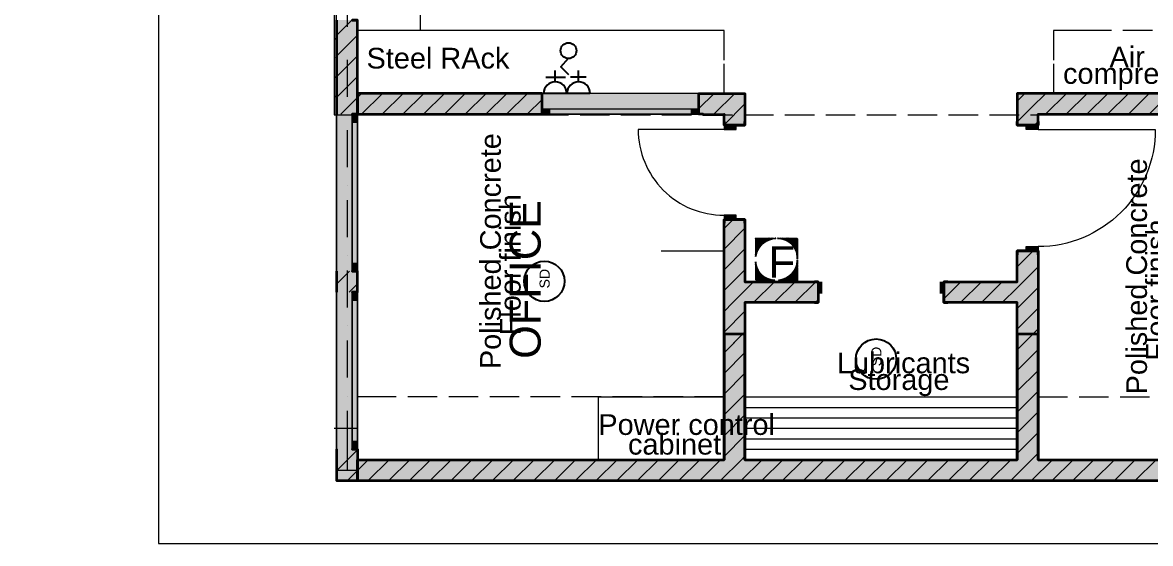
# Model space of a CAD drawing. Header units: millimetres. Extents: x -434067 to 834715, y -524312 to 693139.
# Drawn here: x 227685 to 238457, y 239073 to 244049 of the extents above; entities that cross this region are included whole.
import ezdxf

# ---------------------------------------------------------------- set-up
doc = ezdxf.new("R2010")
doc.units = ezdxf.units.MM
doc.layers.get('0').update_dxf_attribs({"color": 120})
for name, color, linetype in [('Labels', 7, 'Continuous'), ('LIGHTING', 1, 'Continuous'), ('PDF_2D Drafting - General', 7, 'Continuous')]:
    doc.layers.add(name, color=color, linetype=linetype)
doc.layers.add('PDF_Geometry', color=7, linetype='Continuous', true_color=0xff6600)
doc.layers.add('PDF_Structural - Bearing', color=7, linetype='Continuous', true_color=0xffffff)
doc.styles.add('PDF Arial-BoldMT', font='arial.ttf')
doc.styles.add('PDF ArialMT', font='arial.ttf')
doc.styles.get("Standard").update_dxf_attribs({"font": 'arial.ttf'})

# ---------------------------------------------------------------- blocks, each defined once
blk = doc.blocks.new('FF')
at = {"layer": 'PDF_Geometry', "color": 1, "lineweight": 25}
for points in [[(51, 478), (-155, 690), (46, 907)], [(-303, 293), (-303, 594)], [(300, 293), (300, 594)], [(-547, 420), (-33, 420)], [(94, 430), (501, 430)], [(596, -4), (-600, -4)]]:
    blk.add_lwpolyline(points, dxfattribs=at)
blk.add_circle((43, 1105), 204, dxfattribs=at)
for centre in [(-299, 0), (304, 0)]:
    blk.add_arc(centre, 299, 0, 180, dxfattribs=at)
blk = doc.blocks.new('SD')
blk.add_circle((-7.6, 4.5), 100)
at = {"insert": (-43, 28.4), "char_height": 50, "attachment_point": 1}
blk.add_mtext_dynamic_manual_height_columns('SD', width=168.258, gutter_width=12.5, heights=[2.5], dxfattribs=at)

msp = doc.modelspace()

# ---------------------------------------------------------------- hatches: boundary and pattern name
at = {"layer": 'LIGHTING'}
h = msp.add_hatch(dxfattribs=at)
h.set_pattern_fill('ANSI31', color=1)
h.set_pattern_definition([(45, (-122386.41773, 169418.57455), (-0.08838834765, 0.08838834765), [])])
h.paths.add_polyline_path([(234688, 241988), (234688, 241812, -0.378758), (234887, 241988)])
h.paths.add_polyline_path([(234688, 241588), (234872, 241588, -0.358673), (234688, 241763)])
h.paths.add_polyline_path([(235088, 241988), (234887, 241988, -0.414214), (235087, 241788)])
h.paths.add_polyline_path([(235087, 241788, -0.393647), (234901, 241588), (235088, 241588)])
at = {"layer": 'PDF_Structural - Bearing', "transparency": 33554559}
for color, points in [(7, [(230684, 243172), (230684, 244072), (230834, 244072), (230884, 244072), (230884, 243172), (230834, 243172)]), (7, [(230884, 243372), (232646, 243372), (232646, 243222), (232646, 243172), (230884, 243172)]), (256, [(232646, 243172), (232646, 243222), (232646, 243372), (234145, 243372), (234145, 243222), (234145, 243172)]), (7, [(234584, 243372), (234384, 243172), (234145, 243172), (234145, 243222), (234145, 243372)]), (7, [(234584, 243372), (234584, 243068), (234499, 243068), (234384, 243068), (234384, 243172)]), (7, [(237384, 243172), (237384, 243068), (237269, 243068), (237184, 243068), (237184, 243372)]), (256, [(230884, 243172), (230884, 241673), (230834, 241673), (230684, 241673), (230684, 243172), (230834, 243172)]), (256, [(230884, 243172), (230884, 241673), (230834, 241673), (230684, 241673), (230684, 243172), (230834, 243172)]), (7, [(234384, 241573), (234384, 242168), (234499, 242168), (234584, 242168), (234584, 241573)]), (7, [(237184, 239873), (237184, 241868), (237269, 241868), (237384, 241868), (237384, 239873)]), (7, [(230684, 241473), (230684, 241673), (230834, 241673), (230884, 241673), (230884, 241473), (230834, 241473)]), (7, [(234384, 241573), (235284, 241573), (235284, 241458), (235284, 241373), (234384, 241373)]), (7, [(236484, 241573), (237184, 241573), (237184, 241373), (236484, 241373), (236484, 241458)]), (256, [(230884, 241473), (230884, 239973), (230834, 239973), (230684, 239973), (230684, 241473), (230834, 241473)]), (256, [(230884, 241473), (230884, 239973), (230834, 239973), (230684, 239973), (230684, 241473), (230834, 241473)]), (7, [(230684, 239673), (230684, 239973), (230834, 239973), (230884, 239973), (230884, 239673)])]:
    msp.add_hatch(color=color, dxfattribs=at).paths.add_polyline_path(points)

# ---------------------------------------------------------------- linework, layer by layer
at = {"layer": 'PDF_2D Drafting - General', "color": 8, "lineweight": 15, "true_color": 0x7f7f7f}
msp.add_lwpolyline([(230662, 249771), (230662, 243168), (230684, 243168), (230684, 249771)], close=True, dxfattribs=at)
for points in [[(231484, 243972), (231484, 245572)], [(234384, 243690), (234384, 243972), (230884, 243972)], [(238085, 243972), (237815, 243972), (237532, 243972), (237532, 243690)], [(238476, 243972), (238194, 243972)], [(234384, 243372), (234384, 243655)], [(237532, 243655), (237532, 243372)], [(228984, 243372), (228984, 239073)], [(230662, 243168), (230944, 243168)], [(231053, 243168), (231335, 243168)], [(231444, 243168), (231726, 243168)], [(231835, 243168), (232117, 243168)], [(232226, 243168), (232509, 243168)], [(232618, 243168), (232900, 243168)], [(233009, 243168), (233291, 243168)], [(233400, 243168), (233682, 243168)], [(233791, 243168), (234073, 243168)], [(234182, 243168), (234465, 243168)], [(234573, 243168), (234856, 243168)], [(234965, 243168), (235247, 243168)], [(235356, 243168), (235638, 243168)], [(235747, 243168), (236029, 243168)], [(236138, 243168), (236420, 243168)], [(236529, 243168), (236812, 243168)], [(236921, 243168), (237203, 243168)], [(237312, 243168), (237594, 243168)], [(237384, 243168), (237666, 243168)], [(237703, 243168), (237985, 243168)], [(237775, 243168), (238057, 243168)], [(238094, 243168), (238376, 243168)], [(238166, 243168), (238448, 243168)], [(234384, 241864), (233784, 241864)], [(231254, 240473), (231166, 240473), (230884, 240473)], [(231646, 240473), (231363, 240473)], [(232037, 240473), (231755, 240473)], [(232428, 240473), (232146, 240473)], [(232819, 240473), (232537, 240473)], [(233210, 240473), (232928, 240473)], [(233184, 239873), (233184, 240473), (234384, 240473), (234102, 240473)], [(233601, 240473), (233319, 240473)], [(233993, 240473), (233710, 240473)], [(234578, 240473), (237184, 240473)], [(237384, 240473), (237666, 240473)], [(237775, 240473), (238057, 240473)], [(238166, 240473), (238448, 240473)], [(234578, 240373), (237184, 240373)], [(234578, 240273), (237184, 240273)], [(230662, 240173), (230884, 240173)], [(234384, 239873), (234384, 240173)], [(234578, 240173), (237184, 240173)], [(237384, 239873), (237384, 240173)], [(234578, 240073), (237184, 240073)], [(234578, 239973), (237184, 239973)], [(234578, 239873), (237184, 239873)]]:
    msp.add_lwpolyline(points, dxfattribs=at)
at = {"layer": 'PDF_2D Drafting - General', "color": 253, "lineweight": 18, "true_color": 0xaaaaaa}
for points in [[(230662, 243885), (230684, 243907)], [(230673, 243712), (230684, 243724)], [(230662, 243517), (230684, 243540)], [(230662, 243333), (230684, 243356)], [(230680, 243168), (230684, 243172)]]:
    msp.add_lwpolyline(points, dxfattribs=at)
at = {"layer": 'PDF_2D Drafting - General', "color": 7, "lineweight": 0, "true_color": 0xffffff, "transparency": 33554559}
msp.add_solid([(230684, 249771), (230684, 243168), (230662, 249771), (230662, 243168)], dxfattribs=at)
at = {"layer": 'PDF_Structural - Bearing', "color": 123, "lineweight": 18, "true_color": 0x71cebe}
msp.add_lwpolyline([(227685, 254171), (227685, 245572), (228984, 245572), (228984, 239073), (241683, 239073), (241683, 260670), (228984, 260670), (228984, 254171)], close=True, dxfattribs=at)
at = {"layer": 'PDF_Structural - Bearing', "color": 123, "lineweight": 20, "true_color": 0x71cebe}
for points in [[(230784, 244361), (230784, 244008)], [(230784, 243832), (230784, 243832)], [(230784, 243691), (230784, 243338)], [(230784, 243162), (230784, 243162)], [(230784, 243021), (230784, 242668)], [(230784, 242492), (230784, 242492)], [(230784, 242351), (230784, 241998)], [(230784, 241821), (230784, 241821)], [(230784, 241680), (230784, 241328)], [(230784, 241151), (230784, 241151)], [(230784, 241010), (230784, 240657)], [(230784, 240481), (230784, 240481)], [(230784, 240340), (230784, 240126), (230784, 239773)]]:
    msp.add_lwpolyline(points, dxfattribs=at)
at = {"layer": 'PDF_Structural - Bearing', "lineweight": 0}
for points in [[(230831, 244072), (230684, 243926)], [(230884, 243928), (230684, 243728)], [(230884, 243730), (230684, 243530)], [(230884, 243532), (230684, 243332)], [(230923, 243372), (230884, 243334), (230723, 243172)], [(231121, 243372), (230921, 243172)], [(231319, 243372), (231119, 243172)], [(231517, 243372), (231317, 243172)], [(231715, 243372), (231515, 243172)], [(231913, 243372), (231713, 243172)], [(232111, 243372), (231911, 243172)], [(232309, 243372), (232109, 243172)], [(232507, 243372), (232307, 243172)], [(234289, 243372), (234145, 243229)], [(234487, 243372), (234287, 243172), (234282, 243168)], [(237258, 243372), (237221, 243335), (237184, 243298)], [(237456, 243372), (237320, 243236)], [(237654, 243372), (237454, 243172)], [(237852, 243372), (237652, 243172)], [(238050, 243372), (237850, 243172)], [(238248, 243372), (238048, 243172)], [(238446, 243372), (238246, 243172)], [(238644, 243372), (238444, 243172)], [(232646, 243313), (232505, 243172)], [(234584, 243272), (234384, 243072)], [(237320, 243236), (237184, 243100)], [(234584, 243074), (234578, 243068)], [(237384, 243102), (237349, 243068)], [(234470, 242168), (234384, 242082)], [(234584, 242084), (234384, 241884)], [(234584, 241886), (234384, 241686)], [(237337, 241868), (237184, 241714)], [(230807, 241673), (230684, 241550)], [(234584, 241688), (234469, 241573), (234384, 241488)], [(237384, 241716), (237184, 241516), (237040, 241373)], [(230884, 241552), (230805, 241473)], [(234384, 241290), (234467, 241373), (234667, 241573)], [(234865, 241573), (234665, 241373)], [(235062, 241573), (234863, 241373)], [(235261, 241573), (235061, 241373)], [(236646, 241573), (236484, 241410)], [(236844, 241573), (236644, 241373)], [(237042, 241573), (236842, 241373)], [(237384, 241518), (237184, 241318)], [(234384, 241092), (234584, 241292)], [(235284, 241398), (235259, 241373)], [(237384, 241320), (237184, 241120)], [(234562, 241073), (234384, 240894), (234584, 241094)], [(237384, 241122), (237184, 240922), (237334, 241073)], [(230691, 239973), (230684, 239966)], [(230884, 239968), (230684, 239768)], [(234550, 239873), (234584, 239906), (234550, 239873), (234350, 239673)], [(237322, 239873), (237384, 239935), (237322, 239873), (237122, 239673)], [(230987, 239873), (230884, 239770), (230787, 239673)], [(231185, 239873), (230985, 239673)], [(231383, 239873), (231183, 239673)], [(231581, 239873), (231381, 239673)], [(231779, 239873), (231579, 239673)], [(231977, 239873), (231777, 239673)], [(232175, 239873), (231975, 239673)], [(232373, 239873), (232173, 239673)], [(232571, 239873), (232371, 239673)], [(232769, 239873), (232569, 239673)], [(232967, 239873), (232767, 239673)], [(233165, 239873), (232965, 239673)], [(233363, 239873), (233162, 239673)], [(233560, 239873), (233360, 239673)], [(233758, 239873), (233558, 239673)], [(233956, 239873), (233757, 239673)], [(234154, 239873), (233954, 239673)], [(234352, 239873), (234152, 239673)], [(234748, 239873), (234548, 239673)], [(234946, 239873), (234746, 239673)], [(235144, 239873), (234944, 239673)], [(235342, 239873), (235142, 239673)], [(235540, 239873), (235340, 239673)], [(235738, 239873), (235538, 239673)], [(235936, 239873), (235736, 239673)], [(236134, 239873), (235934, 239673)], [(236332, 239873), (236132, 239673)], [(236530, 239873), (236330, 239673)], [(236728, 239873), (236528, 239673)], [(236926, 239873), (236726, 239673)], [(237124, 239873), (236924, 239673)], [(237520, 239873), (237320, 239673)], [(237718, 239873), (237518, 239673)], [(237916, 239873), (237716, 239673)], [(238114, 239873), (237914, 239673)], [(238312, 239873), (238112, 239673)], [(238510, 239873), (238310, 239673)]]:
    msp.add_lwpolyline(points, dxfattribs=at)
at = {"layer": 'PDF_Structural - Bearing', "color": 7, "lineweight": 35}
for points in [[(230684, 244072), (230684, 243172)], [(230884, 243172), (230834, 243172), (230884, 243172), (230884, 244072), (230834, 244072), (230884, 244072)], [(232646, 243172), (232646, 243222)], [(234145, 243172), (234145, 243222)], [(234384, 243068), (234384, 243105), (234384, 243068), (234499, 243068), (234584, 243068), (234584, 243105), (234584, 243068)], [(237384, 243068), (237384, 243105), (237384, 243068), (237269, 243068), (237184, 243068), (237184, 243105), (237184, 243068)], [(230684, 239973), (230684, 239673), (230884, 239673), (230884, 239873), (234384, 239873), (234384, 241373), (234384, 241573), (234384, 242168), (234499, 242168), (234384, 242168), (234384, 242131), (234384, 242168)], [(234584, 242168), (234499, 242168), (234584, 242168), (234584, 242131), (234584, 242168), (234584, 241573), (235284, 241573), (235284, 241458), (235284, 241373), (234584, 241373), (234584, 239873), (237184, 239873), (237184, 241373), (236484, 241373), (236484, 241458), (236484, 241573), (237184, 241573), (237184, 241868), (237184, 241831), (237184, 241868), (237269, 241868), (237184, 241868)], [(237384, 241868), (237269, 241868), (237384, 241868), (237384, 241831), (237384, 241868), (237384, 239873), (240883, 239873), (240883, 240773), (240933, 240773), (240883, 240773)], [(230684, 241673), (230684, 241473)], [(230884, 241473), (230834, 241473), (230884, 241473), (230884, 241673), (230834, 241673), (230884, 241673)], [(235284, 241573), (235247, 241573), (235284, 241573), (235284, 241458), (235284, 241373), (235247, 241373), (235284, 241373)], [(236484, 241573), (236521, 241573), (236484, 241573), (236484, 241458), (236484, 241373), (236521, 241373), (236484, 241373)], [(234584, 239873), (234584, 241073), (234384, 241073), (234384, 239873)], [(237384, 239873), (237384, 241073), (237184, 241073), (237184, 239873)], [(230884, 239973), (230834, 239973), (230884, 239973), (230884, 239673), (241083, 239673), (241083, 240773)]]:
    msp.add_lwpolyline(points, dxfattribs=at)
at = {"layer": 'PDF_Structural - Bearing', "color": 132, "lineweight": 18, "true_color": 0x00bfbf}
for points in [[(230684, 244025), (230684, 243742)], [(230884, 244025), (230884, 243742)], [(230684, 243633), (230684, 243351)], [(230884, 243633), (230884, 243351)], [(230684, 243242), (230684, 242960)], [(230884, 243242), (230884, 242960)], [(230684, 242851), (230684, 242569)], [(230884, 242851), (230884, 242569)], [(230684, 242460), (230684, 242178)], [(230884, 242460), (230884, 242178)], [(230684, 242069), (230684, 241787)], [(230884, 242069), (230884, 241787)], [(230684, 241678), (230684, 241395)], [(230884, 241678), (230884, 241395)], [(230684, 241286), (230684, 241004)], [(230884, 241286), (230884, 241004)], [(230684, 240895), (230684, 240613)], [(230884, 240895), (230884, 240613)], [(230684, 240504), (230684, 240222)], [(230884, 240504), (230884, 240222)], [(230684, 240113), (230684, 240055), (230684, 239773), (230884, 239773), (230884, 240055), (230884, 240113)]]:
    msp.add_lwpolyline(points, dxfattribs=at)
at = {"layer": 'PDF_Structural - Bearing', "color": 7, "lineweight": 35}
for points in [[(230884, 243172), (232646, 243172), (232646, 243222), (232646, 243372), (230884, 243372)], [(234384, 243068), (234384, 243172), (234384, 243168), (234184, 243168), (234184, 243172), (234145, 243172), (234145, 243222), (234145, 243372), (234584, 243372), (234584, 243068), (234499, 243068)], [(237184, 243068), (237269, 243068), (237384, 243068), (237384, 243172), (240883, 243172), (240883, 243372), (237184, 243372)]]:
    msp.add_lwpolyline(points, close=True, dxfattribs=at)
at = {"layer": 'PDF_Structural - Bearing', "color": 30, "lineweight": 18, "true_color": 0xff6600}
for points in [[(234145, 243372), (232646, 243372)], [(234145, 243172), (232646, 243172)], [(234070, 243222), (232721, 243222)], [(232721, 243172), (234070, 243172)]]:
    msp.add_lwpolyline(points, dxfattribs=at)
for points in [[(230684, 243172), (230684, 241673)], [(230884, 243172), (230884, 241673)], [(230834, 241748), (230834, 243097)], [(230884, 243097), (230884, 241748)], [(230684, 241473), (230684, 239973)], [(230884, 241473), (230884, 239973)], [(230834, 240048), (230834, 241398)], [(230884, 241398), (230884, 240048)]]:
    msp.add_lwpolyline(points, close=True, dxfattribs=at)
at = {"layer": 'PDF_Structural - Bearing', "color": 30, "lineweight": 20, "true_color": 0xff6600}
for points in [[(230884, 243172), (230884, 243097), (230834, 243097), (230834, 243172), (230834, 243097), (230884, 243097)], [(234384, 243068), (234384, 243028), (234499, 243028), (234499, 243068)], [(237384, 243068), (237384, 243028), (237269, 243028), (237269, 243068)], [(234499, 242168), (234499, 242208), (234384, 242208), (234384, 242168)], [(237269, 241868), (237269, 241908), (237384, 241908), (237384, 241868)], [(230834, 241673), (230834, 241748), (230884, 241748), (230884, 241673), (230884, 241748), (230834, 241748)], [(230884, 241473), (230884, 241398), (230834, 241398), (230834, 241473), (230834, 241398), (230884, 241398)], [(230834, 239973), (230834, 240048), (230884, 240048), (230884, 239973), (230884, 240048), (230834, 240048)]]:
    msp.add_lwpolyline(points, close=True, dxfattribs=at)
for points in [[(232646, 243172), (232721, 243172), (232721, 243222), (232646, 243222)], [(234145, 243222), (234070, 243222), (234070, 243172), (234145, 243172)]]:
    msp.add_lwpolyline(points, dxfattribs=at)
at = {"layer": 'PDF_Structural - Bearing', "color": 30, "lineweight": 18, "true_color": 0xff6600}
for points in [[(234384, 243028), (233564, 243028, 0.41423), (234384, 242208)], [(237384, 243028), (238503, 243028, -0.41425), (237384, 241908)]]:
    msp.add_lwpolyline(points, format="xyb", dxfattribs=at)
at = {"layer": 'PDF_Structural - Bearing', "lineweight": 0}
for points in [[(234584, 240896), (234384, 240696)], [(237384, 240924), (237184, 240724)], [(234584, 240698), (234384, 240498)], [(237384, 240726), (237184, 240526)], [(234584, 240500), (234384, 240300)], [(237384, 240528), (237184, 240328)], [(237384, 240330), (237184, 240130)], [(234584, 240302), (234384, 240102)], [(237384, 240133), (237184, 239933)], [(234584, 240104), (234384, 239904)]]:
    msp.add_lwpolyline(points, close=True, dxfattribs=at)
at = {"layer": 'PDF_Structural - Bearing', "color": 7, "lineweight": 0, "transparency": 33554559}
for points in [[(240883, 243372), (240883, 243172), (237184, 243372), (237384, 243172)], [(234384, 243168), (234184, 243168), (234384, 243172), (234184, 243172)], [(234384, 239873), (234384, 241373), (234584, 239873), (234584, 241373)], [(234584, 239873), (234384, 239873), (234584, 241073), (234384, 241073)], [(237384, 239873), (237184, 239873), (237384, 241073), (237184, 241073)], [(240883, 239873), (241083, 239673), (230884, 239873), (230884, 239673)]]:
    msp.add_solid(points, dxfattribs=at)
at = {"layer": 'PDF_Structural - Bearing', "lineweight": 0, "transparency": 33554559}
for points in [[(230834, 243172), (230834, 243097), (230884, 243172), (230884, 243097)], [(230834, 243172), (230834, 243097), (230884, 243172), (230884, 243097)], [(232646, 243172), (232721, 243172), (232646, 243222), (232721, 243222)], [(234070, 243222), (232721, 243222), (234070, 243172), (232721, 243172)], [(234145, 243222), (234070, 243222), (234145, 243172), (234070, 243172)], [(230884, 241748), (230884, 243097), (230834, 241748), (230834, 243097)], [(230884, 241748), (230884, 243097), (230834, 241748), (230834, 243097)], [(234384, 243068), (234384, 243028), (234499, 243068), (234499, 243028)], [(237384, 243068), (237269, 243068), (237384, 243028), (237269, 243028)], [(234499, 242168), (234499, 242208), (234384, 242168), (234384, 242208)], [(237269, 241868), (237384, 241868), (237269, 241908), (237384, 241908)], [(230884, 241673), (230884, 241748), (230834, 241673), (230834, 241748)], [(230884, 241673), (230884, 241748), (230834, 241673), (230834, 241748)], [(235284, 241458), (235324, 241458), (235284, 241573), (235324, 241573)], [(236484, 241573), (236444, 241573), (236484, 241458), (236444, 241458)], [(230834, 241473), (230834, 241398), (230884, 241473), (230884, 241398)], [(230834, 241473), (230834, 241398), (230884, 241473), (230884, 241398)], [(230884, 240048), (230884, 241398), (230834, 240048), (230834, 241398)], [(230884, 240048), (230884, 241398), (230834, 240048), (230834, 241398)], [(230884, 239973), (230884, 240048), (230834, 239973), (230834, 240048)], [(230884, 239973), (230884, 240048), (230834, 239973), (230834, 240048)]]:
    msp.add_solid(points, dxfattribs=at)

# ---------------------------------------------------------------- block references
at = {"xscale": 0.3696958073639959, "yscale": 0.3696958073639959, "zscale": 0.3696958073639959}
msp.add_blockref('FF', (232883, 243372), dxfattribs=at)
at = {"color": 4, "xscale": 1.926189996179171, "yscale": 1.926189996179171, "zscale": 1.926189996179171, "rotation": 90}
for p in [(232677, 241592), (235845, 240848)]:
    msp.add_blockref('SD', p, dxfattribs=at)

# ---------------------------------------------------------------- texts
at = {"layer": 'Labels', "color": 7, "attachment_point": 4, "style": 'PDF ArialMT'}
for s, insert, char_height in [('Steel RAck', (230970, 243707), 197.5), ('Air', (238066, 243721), 197.5), ('compressors', (237622, 243532), 197.46), ('Lubricants', (235462, 240796), 197.5), ('Storage', (235571, 240608), 197.5), ('Power control', (233184, 240207), 197.46), ('cabinet', (233467, 240019), 197.5)]:
    msp.add_mtext(s, dxfattribs=dict(at, insert=insert, char_height=char_height))
at = {"layer": 'Labels', "color": 7, "attachment_point": 4, "rotation": 90}
for s, insert, char_height, style in [('Polished Concrete', (232155, 240738), 197.46, 'PDF ArialMT'), ('Polished Concrete', (238326, 240497), 197.46, 'PDF ArialMT'), ('Floor finish', (232344, 241061), 197.46, 'PDF ArialMT'), ('OFFICE', (232487, 240836), 296.2, 'PDF Arial-BoldMT'), ('Floor finish', (238514, 240819), 197.46, 'PDF ArialMT')]:
    msp.add_mtext(s, dxfattribs=dict(at, insert=insert, char_height=char_height, style=style))
at = {"layer": 'LIGHTING', "insert": (234807, 241912), "char_height": 300, "attachment_point": 1}
msp.add_mtext_dynamic_manual_height_columns('F', width=300, gutter_width=1, heights=[0], dxfattribs=at)

doc.saveas('drawing.dxf')
